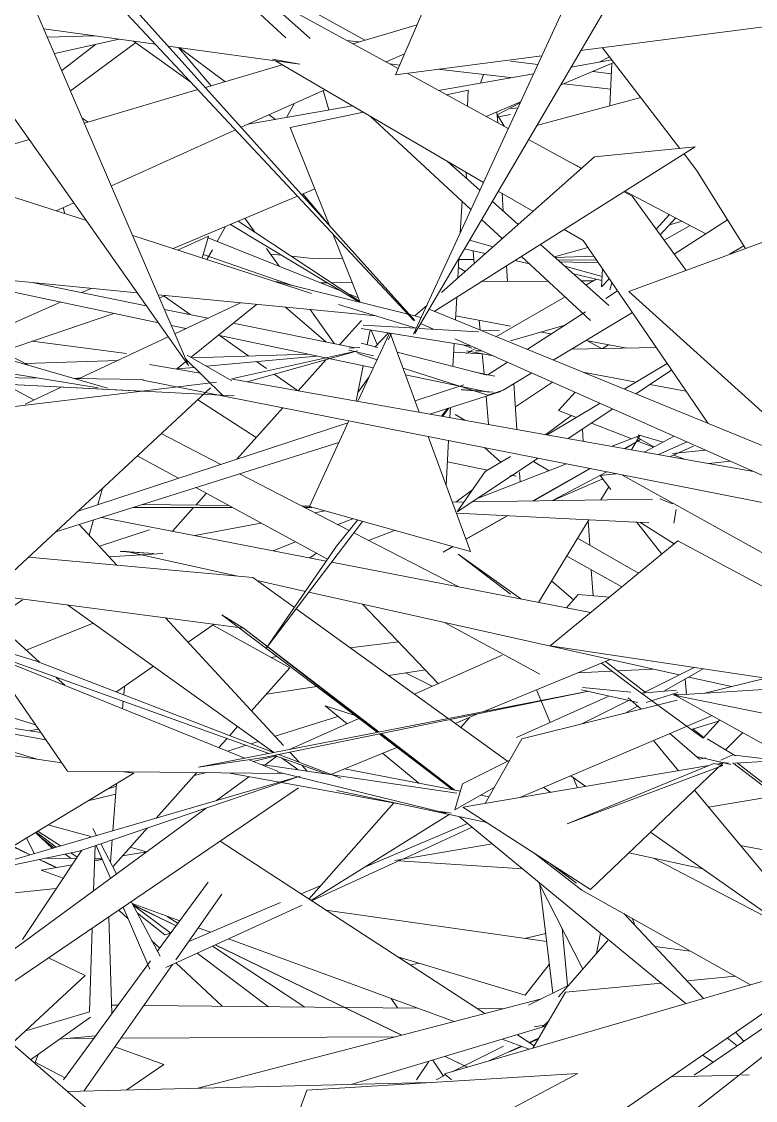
# Model space of a CAD drawing. Header units: millimetres. Extents: x 78096 to 288885, y -20632 to 149556.
# Drawn here: x 251243.7 to 251395.4, y 93007.4 to 93230.5 of the extents above; entities that cross this region are included whole.
import ezdxf

# ---------------------------------------------------------------- set-up
doc = ezdxf.new("R2010")
doc.units = ezdxf.units.MM
doc.layers.add('G-IMPT', color=8, linetype='Continuous', lineweight=9)
doc.layers.add('L-PLNT', color=71, linetype='Continuous', lineweight=9)

# ---------------------------------------------------------------- blocks, each defined once
blk = doc.blocks.new('ZZ-V - Tree Broadleaf 1 - 3dtree rotund SIMPLU-4826059-TOMH A-A')
at = {"layer": 'G-IMPT'}
for p, q in [((25589.51, 93242.53), (25618.22, 93226.64)), ((25615.73, 93225.9), (25629, 93229.83)), ((25622.64, 93222.13), (25626.43, 93223.84)), ((25585.24, 93216.88), (25601.08, 93221.57)), ((25658.6, 93217.33), (25669.69, 93222.01)), ((25660.78, 93221.06), (25669.27, 93222.56)), ((25633.46, 93216.22), (25653.07, 93219.69)), ((25560.23, 93209.48), (25583.69, 93216.42)), ((25592.66, 93208.62), (25609.93, 93216.4)), ((25594.09, 93209.26), (25615.63, 93213.07)), ((25643.28, 93210.87), (25650.39, 93213.86)), ((25565.8, 93196.51), (25591.48, 93208.08)), ((25527.88, 93199.91), (25548.8, 93206.1)), ((25578.55, 93183.54), (25604.28, 93194.4)), ((25605.11, 93194.75), (25607.86, 93195.91)), ((25554.36, 93191.35), (25558.03, 93193)), ((25555.82, 93192.01), (25556.18, 93190.76))]:
    blk.add_line(p, q, dxfattribs=at)
blk = doc.blocks.new('ZZ-V - Tree Broadleaf 1 - 3dtree rotund SIMPLU-4826034-TOMH A-A')
at = {"layer": 'G-IMPT'}
for p, q in [((25628.52, 93168.68), (25542.17, 93264.85)), ((25682.92, 93258.83), (25628.53, 93166.01)), ((25554.86, 93247.24), (25628.34, 93168.68)), ((25588.34, 93243.58), (25606.93, 93226.95)), ((25628.26, 93165.84), (25663, 93241.24)), ((25591, 93237.2), (25601.88, 93227.11)), ((25548.91, 93235.82), (25581.77, 93159.35)), ((25625.11, 93220.78), (25604.78, 93231.87)), ((25630.39, 93233.08), (25624.56, 93219.48)), ((25662.79, 93224.48), (25710.15, 93230.66)), ((25532.48, 93229.23), (25581.77, 93159.35)), ((25574.92, 93225.79), (25551.85, 93228.97)), ((25604.79, 93221.67), (25577.57, 93225.42)), ((25624.56, 93219.48), (25654.8, 93223.43)), ((25683.3, 93204.27), (25667.35, 93225.07)), ((25599.08, 93222.74), (25604.79, 93221.67)), ((25642.73, 93197.24), (25599.71, 93222.37)), ((25647.86, 93208.37), (25626.92, 93219.79)), ((25639.57, 93216.27), (25635.09, 93215.34)), ((25639.57, 93216.27), (25639.39, 93212.99)), ((25675.24, 93214.78), (25653.7, 93208.97)), ((25617.9, 93211.74), (25602.79, 93208.58)), ((25619.39, 93210.87), (25640.14, 93191.63)), ((25610.89, 93188.31), (25602.79, 93208.58)), ((25560.63, 93189.33), (25507.42, 93206.52)), ((25662.97, 93200.13), (25652.02, 93206.1)), ((25686.5, 93204.58), (25632.52, 93170.56)), ((25665.67, 93202.52), (25686.5, 93204.58)), ((25686.75, 93199.77), (25684.18, 93203.12)), ((25665.67, 93202.52), (25634.02, 93174.46)), ((25635.29, 93201.58), (25641.97, 93195.61)), ((25660.12, 93201.68), (25663, 93200.16)), ((25696.86, 93183.55), (25686.75, 93199.77)), ((25652.96, 93191.26), (25645.78, 93195.45)), ((25673.45, 93194.4), (25671.79, 93195.31)), ((25671.97, 93195.43), (25688.69, 93186.61)), ((25684.61, 93179.03), (25673.45, 93194.4)), ((25638.29, 93193.34), (25637.93, 93186.83)), ((25644.53, 93193.32), (25649.89, 93188.53)), ((25720.62, 93192.32), (25672.75, 93174.66)), ((25642.34, 93189.59), (25646.61, 93185.62)), ((25693.15, 93189.5), (25682.17, 93182.39)), ((25451.89, 93187.24), (25564.97, 93154.69)), ((25663.32, 93185.21), (25659.39, 93187.5)), ((25607.16, 93174.29), (25570.22, 93186.23)), ((25617.24, 93172.42), (25611.57, 93186.6)), ((25689.14, 93147.38), (25663.32, 93185.21)), ((25654.49, 93184.41), (25668.64, 93171.76)), ((25696.52, 93184.1), (25693.61, 93182.36)), ((25501.32, 93181.17), (25571.16, 93174.4)), ((25507.65, 93180.56), (25548.84, 93159.34)), ((25637.64, 93181.55), (25637.41, 93177.46)), ((25650.58, 93181.94), (25664.88, 93168.68)), ((25524.75, 93178.9), (25575.52, 93168.21)), ((25549.44, 93176.5), (25573.03, 93171.74)), ((25599.9, 93176.72), (25627.14, 93169.97)), ((25436.83, 93175.37), (25563.09, 93154.78)), ((25575.48, 93173.98), (25620.54, 93169.61)), ((25670.43, 93174.79), (25668.03, 93173.23)), ((25672.75, 93174.66), (25778.57, 93079.21)), ((25578.93, 93165.95), (25592.49, 93172.33)), ((25582.31, 93161.07), (25595.8, 93172.01)), ((25612.79, 93171.98), (25628.82, 93167.07)), ((25630.99, 93171.77), (25628.56, 93169.61)), ((25637.19, 93173.5), (25636.92, 93168.76)), ((25576.77, 93170.98), (25585.76, 93169.16)), ((25627.43, 93169.89), (25629.85, 93169.29)), ((25631.47, 93170.99), (25714.49, 93137.01)), ((25663.82, 93170.5), (25651.75, 93162.69)), ((25673.5, 93170.3), (25657.12, 93160.49)), ((25578.2, 93167.65), (25581.2, 93167.02)), ((25590.99, 93168.11), (25616.13, 93163.02)), ((25617.86, 93167.7), (25628.82, 93167.06)), ((25629.72, 93168.04), (25632.4, 93166.85)), ((25559.17, 93156.65), (25577.57, 93165.31)), ((25587.91, 93165.61), (25619.95, 93158.86)), ((25616.77, 93151.97), (25623.27, 93166.06)), ((25617.46, 93167), (25640.12, 93163.36)), ((25620.73, 93163.68), (25619.54, 93166.66)), ((25623.09, 93166.09), (25620.24, 93163.18)), ((25623.71, 93165.99), (25623.05, 93164.69)), ((25629.44, 93149.72), (25623.44, 93166.04)), ((25629.41, 93167.03), (25641.71, 93166.31)), ((25636.83, 93164.89), (25728.93, 93123.98)), ((25614.97, 93162.98), (25617.14, 93163.06)), ((25620.92, 93163.12), (25617.45, 93164.01)), ((25636.65, 93163.92), (25636.39, 93159.17)), ((25581.04, 93160.8), (25588.82, 93153.16)), ((25581.5, 93161.54), (25590.71, 93156.17)), ((25590.61, 93156.6), (25616.65, 93162.41)), ((25616.65, 93162.41), (25593.88, 93156.02)), ((25614.87, 93162.53), (25620.02, 93161.35)), ((25620.73, 93160.54), (25616.73, 93161.82)), ((25643.51, 93157.35), (25624.88, 93162.11)), ((25573.67, 93159.61), (25584.15, 93157.75)), ((25579.28, 93158.61), (25581.47, 93160.38)), ((25643.62, 93153.21), (25626.09, 93158.82)), ((25647.69, 93160.06), (25643.66, 93157.46)), ((25671.8, 93154.48), (25680.7, 93159.76)), ((25674.19, 93153.51), (25681.61, 93158.42)), ((25591.2, 93153.13), (25526.3, 93156.36)), ((25526.3, 93156.36), (25571.98, 93154.05)), ((25526.49, 93157.1), (25550.91, 93156.77)), ((25526.62, 93156.34), (25591.2, 93153.13)), ((25558.11, 93156.67), (25572.38, 93156.47)), ((25572.33, 93156.35), (25726.97, 93125.75)), ((25590.81, 93156.57), (25698.53, 93137.48)), ((25626.59, 93157.46), (25643.79, 93153.84)), ((25641, 93158), (25645.05, 93157.18)), ((25652.7, 93157.84), (25646.77, 93154.29)), ((25494.61, 93144.78), (25587.56, 93155.92)), ((25540.08, 93111.74), (25586.32, 93154.76)), ((25543.85, 93155.47), (25549.8, 93152.25)), ((25548, 93151.4), (25555.41, 93154.89)), ((25628.58, 93152.06), (25638.64, 93155.35)), ((25631.63, 93149.34), (25646.32, 93153.96)), ((25644.74, 93153.83), (25638.09, 93154.39)), ((25638.19, 93154.33), (25644.74, 93153.83)), ((25643.62, 93153.21), (25646.77, 93154.29)), ((25585.76, 93153.35), (25589.9, 93153.14)), ((25655.88, 93145.04), (25666.86, 93151.55)), ((25635.3, 93150.49), (25634.03, 93148.91)), ((25634.29, 93148.87), (25635.59, 93150.58)), ((25635.91, 93150.68), (25635.8, 93148.6)), ((25660.23, 93144.27), (25669.48, 93150.39)), ((25558.93, 93129.28), (25614.72, 93147.52)), ((25606.73, 93130.19), (25614.91, 93147.92)), ((25576.12, 93145.28), (25588.44, 93138.93)), ((25554.33, 93125), (25612.83, 93143.42)), ((25640.05, 93120.89), (25631.3, 93144.68)), ((25635.53, 93143.84), (25635.01, 93134.58)), ((25571.16, 93140.66), (25579.65, 93136.06)), ((25643.1, 93137.46), (25648.32, 93140.55)), ((25637.3, 93129.08), (25654.06, 93140.18)), ((25693.75, 93139.6), (25689.32, 93139.11)), ((25592.29, 93136.95), (25614.97, 93125.26)), ((25643.1, 93137.46), (25637.3, 93129.08)), ((25670.14, 93137), (25666.82, 93136.63)), ((25669.08, 93133.76), (25666.82, 93136.63)), ((25671.33, 93136.76), (25714.83, 93112.62)), ((25563.97, 93133.97), (25563.01, 93130.62)), ((25583.25, 93134.11), (25610.51, 93119.33)), ((25640.46, 93131.18), (25677.67, 93131.74)), ((25681.82, 93130.78), (25679.15, 93131.77)), ((25570.29, 93130.03), (25590.76, 93130.03)), ((25590, 93130.45), (25572.16, 93130.62)), ((25606.77, 93130.29), (25605.18, 93130.31)), ((25605.7, 93130.04), (25607.26, 93130.04)), ((25606.73, 93130.19), (25640.05, 93120.89)), ((25636.29, 93131.11), (25638.73, 93131.15)), ((25682.53, 93129.56), (25682.07, 93126.76)), ((25562.11, 93127.45), (25561.21, 93124.28)), ((25563.77, 93127.97), (25610.23, 93118.92)), ((25597.9, 93100.99), (25617.75, 93127.11)), ((25616.7, 93127.41), (25612.35, 93122.01)), ((25612.65, 93126.46), (25615.7, 93127.69)), ((25637.13, 93128.82), (25676.88, 93126.83)), ((25679.57, 93120.38), (25674.36, 93127.03)), ((25675.06, 93127), (25682.12, 93122.48)), ((25566.93, 93118.09), (25559.14, 93126.52)), ((25563.33, 93121.99), (25573.72, 93125.38)), ((25615.96, 93124.75), (25637.65, 93113.58)), ((25599.26, 93121.06), (25603.88, 93122.92)), ((25656.53, 93101.41), (25682.92, 93123.14)), ((25682.92, 93123.14), (25735.59, 93094.68)), ((25565.33, 93119.83), (25576.44, 93120.48)), ((25574.51, 93120.5), (25567.63, 93120.96)), ((25567.73, 93120.94), (25574.51, 93120.5)), ((25568.58, 93121.01), (25591.61, 93115.86)), ((25597.9, 93100.99), (25612.35, 93122.01)), ((25606.84, 93119.58), (25608.24, 93120.55)), ((25650.42, 93111.09), (25637.46, 93120.36)), ((25637.46, 93120.36), (25648.32, 93112.11)), ((25595.03, 93115.55), (25548.68, 93119.75)), ((25611.36, 93118.7), (25664.87, 93108.28)), ((25603.64, 93109.33), (25595.03, 93115.55)), ((25595.94, 93114.89), (25605.92, 93112.66)), ((25534.71, 93112.77), (25550.93, 93098.01)), ((25593.11, 93105.06), (25540.37, 93112.02)), ((25606.65, 93112.5), (25683.17, 93095.39)), ((25542.71, 93107.66), (25547.4, 93110.89)), ((25556.71, 93109.86), (25599.38, 93079.37)), ((25518.34, 93107.75), (25550.15, 93098.31)), ((25518.34, 93107.75), (25598.36, 93079.17)), ((25601.38, 93080.83), (25577.01, 93107.19)), ((25620.73, 93083.52), (25588.64, 93107.84)), ((25588.64, 93107.84), (25593.11, 93105.06)), ((25635.45, 93086.38), (25604.03, 93109.05)), ((25548.21, 93100.48), (25562.04, 93106.06)), ((25581.67, 93102.15), (25587.04, 93105.86)), ((25621.11, 93083.6), (25593.11, 93105.06)), ((25620.89, 93083.55), (25593.11, 93105.06)), ((25634.65, 93106.24), (25654.36, 93095.55)), ((25656.53, 93101.41), (25711.81, 93093.12)), ((25550.15, 93085.04), (25503.87, 93099.36)), ((25556.75, 93075.48), (25539.96, 93099.78)), ((25593.4, 93078.21), (25539.96, 93099.78)), ((25550.15, 93098.31), (25599.34, 93079.36)), ((25646.62, 93099.49), (25628.44, 93091.44)), ((25668.91, 93098.58), (25642.77, 93087.81)), ((25667.95, 93098.18), (25676.15, 93091.85)), ((25566.84, 93091.88), (25574.48, 93097.17)), ((25667.1, 93097.83), (25673.66, 93092.84)), ((25675.81, 93091.68), (25686.27, 93096.95)), ((25679.99, 93092.02), (25688.17, 93096.67)), ((25554.36, 93094.88), (25556.17, 93093.24)), ((25740.85, 93095.03), (25682.08, 93091.17)), ((25684.7, 93091.34), (25684.43, 93094.54)), ((25685.15, 93094.95), (25694.01, 93092.97)), ((25688.48, 93091.59), (25701.09, 93094.73)), ((25664.53, 93092.04), (25583.84, 93076.35)), ((25597.29, 93078.29), (25664.53, 93092.04)), ((25663, 93092.3), (25674.66, 93089.66)), ((25663.19, 93092.79), (25673.19, 93091.84)), ((25688.16, 93082.3), (25673.66, 93092.88)), ((25682.65, 93092.23), (25675.26, 93091.64)), ((25682.92, 93091.74), (25676.38, 93089.66)), ((25722.06, 93069.22), (25681.81, 93091.49)), ((25683.18, 93091.26), (25681.81, 93091.49)), ((25616.18, 93086.97), (25609.99, 93089.01)), ((25614.52, 93085.27), (25609.99, 93089.01)), ((25649.52, 93082.43), (25668.62, 93091.03)), ((25650.68, 93082.19), (25682.77, 93090.17)), ((25663.06, 93085.27), (25672.68, 93090.11)), ((25675.34, 93088.32), (25672.65, 93090.64)), ((25711.82, 93085.14), (25682.08, 93091.17)), ((25641.73, 93087.38), (25636.86, 93085.37)), ((25689.97, 93086.97), (25650.23, 93070.02)), ((25672.05, 93087.5), (25674.6, 93088.95)), ((25543.41, 93084.64), (25551.21, 93083.51)), ((25616.98, 93086.36), (25602.61, 93080)), ((25647.71, 93077.54), (25635.76, 93086.16)), ((25691.34, 93085.81), (25685.73, 93084.07)), ((25691.59, 93086.08), (25688.16, 93082.3)), ((25543.07, 93083.63), (25552.28, 93081.96)), ((25636.42, 93071.63), (25621.19, 93083.18)), ((25636.24, 93071.67), (25621.34, 93083.21)), ((25636.82, 93071.56), (25621.56, 93083.25)), ((25687.36, 93077.98), (25681.23, 93083.25)), ((25686.08, 93084.18), (25688.3, 93082.46)), ((25696.33, 93083.46), (25692.76, 93079.92)), ((25624.83, 93080.41), (25611.2, 93074.8)), ((25650.68, 93082.19), (25643.08, 93068.81)), ((25683.02, 93075.59), (25677.85, 93081.81)), ((25689.08, 93082.12), (25688.97, 93082.11)), ((25694.82, 93078.69), (25689.08, 93082.12)), ((25537.06, 93079.95), (25555.54, 93077.24)), ((25597.29, 93078.29), (25583.84, 93076.35)), ((25600.18, 93075.47), (25594.26, 93077.86)), ((25600.02, 93078.58), (25597.53, 93076.76)), ((25599.53, 93078.75), (25610.2, 93074.94)), ((25600.44, 93078.94), (25613.23, 93074.01)), ((25600.96, 93078.24), (25604.38, 93075.8)), ((25604.62, 93077.33), (25602.7, 93079.4)), ((25629.37, 93073), (25621.87, 93079.19)), ((25693.84, 93076.84), (25687.02, 93078.47)), ((25687.36, 93077.98), (25688.66, 93078.24)), ((25691.82, 93077.75), (25694.25, 93078.84)), ((25694.64, 93078.8), (25701.56, 93077.99)), ((25596.69, 93076.88), (25600.65, 93076.3)), ((25600.65, 93076.35), (25637.22, 93070.97)), ((25606.29, 93075.52), (25605.16, 93076.74)), ((25614, 93075.98), (25637.96, 93071.34)), ((25638.41, 93072.86), (25648.17, 93077.77)), ((25689.28, 93076.65), (25638.48, 93068.03)), ((25690.33, 93077.09), (25660.05, 93064.58)), ((25692.2, 93076.68), (25660.05, 93064.58)), ((25664.86, 93051.04), (25692.2, 93077.15)), ((25690.33, 93077.09), (25692.2, 93076.68)), ((25692.2, 93077.15), (25690.98, 93076.94)), ((25691.6, 93077.34), (25693.36, 93077.15)), ((25694.26, 93077.18), (25723.83, 93054.7)), ((25701.69, 93077.58), (25694.78, 93077.15)), ((25695.15, 93077.18), (25724.4, 93054.59)), ((25532.13, 93053.28), (25604.83, 93074.45)), ((25536.42, 93054.53), (25570.44, 93075.06)), ((25556.75, 93075.48), (25601.28, 93075.02)), ((25559.16, 93058.97), (25604.83, 93074.45)), ((25568.39, 93075.36), (25570.44, 93075.06)), ((25594.25, 93074.35), (25587.52, 93069.41)), ((25589.88, 93075.14), (25600.56, 93073.21)), ((25600.1, 93075.33), (25634.95, 93066.79)), ((25660.77, 93074.52), (25663.86, 93072.34)), ((25604.5, 93072.03), (25539.16, 93027.58)), ((25600.95, 93073.14), (25625.55, 93068.68)), ((25612.41, 93071.49), (25643.39, 93064.86)), ((25638.41, 93072.86), (25636.8, 93067.47)), ((25636.8, 93067.47), (25644.95, 93072.1)), ((25656.62, 93071.11), (25655.19, 93072.14)), ((25715.45, 93036.57), (25686.36, 93071.57)), ((25642.17, 93070.52), (25643.87, 93070.19)), ((25585.42, 93067.87), (25536.89, 93032.27)), ((25633.85, 93067.17), (25636.02, 93066.78)), ((25664.86, 93051.04), (25638.48, 93068.03)), ((25684.54, 93027.43), (25637.77, 93066.07)), ((25677.28, 93062.9), (25716.47, 93035.33)), ((25695.88, 93060.11), (25782.66, 93043.3)), ((25532.13, 93053.28), (25559.16, 93058.97)), ((25663.08, 93050.89), (25653.12, 93058.6)), ((25672.76, 93058.59), (25688.07, 93055.31)), ((25661.94, 93052.3), (25656.49, 93056.43)), ((25661.94, 93052.3), (25656.88, 93056.18)), ((25705.53, 93043.03), (25677.85, 93057.5)), ((25593.04, 92977.97), (25510.65, 93048.99)), ((25697.95, 93031.34), (25663.08, 93050.89)), ((25671.71, 93046.05), (25688.24, 93028.51)), ((25552.83, 93036.88), (25560.37, 93033.22)), ((25715.06, 93036.33), (25634.69, 93012.9)), ((25655.74, 92994.48), (25717.01, 93036.89)), ((25545.24, 93019.18), (25560.37, 93033.22)), ((25659.66, 93029.81), (25679.43, 93031.65)), ((25684.81, 93032.15), (25694.83, 93033.09)), ((25659.66, 93029.81), (25652.94, 93018.22)), ((25714.5, 93027.47), (25683.49, 93003.19)), ((25706.59, 93026.49), (25686.3, 93012.62)), ((25695.15, 93018.67), (25693.11, 93020.35)), ((25694.82, 93021.53), (25696.58, 93019.65)), ((25556.73, 93009.27), (25631.33, 93011.08)), ((25662.21, 93012.95), (25595.98, 92977.91)), ((25662.21, 93012.95), (25606.2, 93009.55)), ((25636.11, 93011.66), (25634.69, 93012.9)), ((25681.48, 93012.29), (25695.55, 93012.63)), ((25696.06, 93012.64), (25697.66, 93012.68)), ((25594.47, 92977.11), (25606.2, 93009.55))]:
    blk.add_line(p, q, dxfattribs=at)
blk = doc.blocks.new('ZZ-V - Tree Broadleaf 2 - 3dtree rotund SIMPLU-4826084-TOMH A-A')
at = {"layer": 'G-IMPT'}
for p, q in [((25663.17, 93146.22), (25663.33, 93143.72)), ((25664.38, 93127.26), (25664.7, 93122.21)), ((25665.02, 93117.14), (25665.37, 93111.74)), ((25662.27, 93111.99), (25659.86, 93109.25)), ((25662.27, 93111.99), (25668.76, 93111.48)), ((25586.77, 93105.68), (25602.72, 93096.87)), ((25625.18, 93102.22), (25615.18, 93101.01)), ((25600.08, 93099.18), (25598.82, 93099.02)), ((25602.72, 93096.87), (25594.79, 93087.96)), ((25623.16, 93095.25), (25630.72, 93096.41)), ((25568.49, 93093.02), (25568.35, 93091.3)), ((25597.86, 93091.38), (25608.26, 93092.97)), ((25568.24, 93089.93), (25568.12, 93088.41)), ((25612.64, 93086.82), (25599.63, 93082.72)), ((25591.91, 93084.71), (25590.26, 93082.86)), ((25639.84, 93086.6), (25638.02, 93084.53)), ((25548.78, 93083.86), (25550.75, 93084.16)), ((25589.72, 93082.26), (25588.04, 93080.37)), ((25593.67, 93080.85), (25589.85, 93079.64)), ((25596.2, 93081.64), (25594.67, 93081.16)), ((25599.86, 93078.63), (25595.14, 93077.5)), ((25583.46, 93075.21), (25575.08, 93065.79)), ((25585.44, 93075.19), (25582.89, 93074.58)), ((25566.84, 93072.39), (25565.12, 93071.85)), ((25566.88, 93072.91), (25566.11, 93063.17)), ((25566.71, 93070.71), (25560.94, 93069.33)), ((25689.27, 93068.06), (25703.15, 93070.42)), ((25624.22, 93068.92), (25606.65, 93049.03)), ((25635.62, 93066.52), (25607.11, 93048.73)), ((25639.45, 93064.67), (25618.34, 93055.74)), ((25550.1, 93062.79), (25553.6, 93059.53)), ((25554.38, 93059.76), (25550.24, 93062.87)), ((25555.29, 93060.02), (25550.62, 93063.1)), ((25561.55, 93061.95), (25552.7, 93064.36)), ((25561.96, 93063.6), (25562.71, 93062.18)), ((25573.27, 93063.75), (25566.1, 93055.69)), ((25640.41, 93063.89), (25626.07, 93057.32)), ((25549.86, 93058.44), (25548.27, 93061.68)), ((25553.95, 93059.64), (25550.98, 93061.97)), ((25562.11, 93050.77), (25562.42, 93060.07)), ((25562.66, 93060.15), (25565.62, 93053.34)), ((25563.61, 93060.48), (25566.88, 93054.27)), ((25565.95, 93061.27), (25565.59, 93056.66)), ((25624.37, 93057.03), (25644.55, 93060.46)), ((25547.4, 93040.68), (25559.68, 93059.14)), ((25557.48, 93057.43), (25556.25, 93058.36)), ((25558.75, 93057.74), (25557.44, 93058.61)), ((25573.08, 93058.82), (25569.7, 93059.74)), ((25558.53, 93057.42), (25552.12, 93057.49)), ((25563.87, 93057.36), (25562.33, 93057.38)), ((25625.65, 93057.14), (25607.19, 93048.68)), ((25650.84, 93055.27), (25625.3, 93056.97)), ((25554.41, 93051.21), (25534.12, 93049.16)), ((25585.83, 93052.54), (25575.3, 93038.17)), ((25609.14, 93051.85), (25605.01, 93050.1)), ((25654.12, 93052.56), (25663.27, 93034.57)), ((25588.66, 93050.06), (25579.14, 93036.5)), ((25567.35, 93046.76), (25569.23, 93045)), ((25568.22, 93047.35), (25573.78, 93034.53)), ((25569.93, 93048.51), (25575.86, 93037.26)), ((25578.08, 93041.96), (25570.3, 93047.8)), ((25605.26, 93047.8), (25577.03, 93034.88)), ((25600.75, 93048.3), (25581.79, 93040.27)), ((25655.79, 93040.24), (25610.17, 93046.74)), ((25565.91, 93025.35), (25565.25, 93045.33)), ((25576.85, 93041.68), (25571.19, 93046.12)), ((25579.58, 93044.01), (25577.36, 93045.47)), ((25561.28, 93025.71), (25561.85, 93043.02)), ((25574.07, 93040.5), (25575.82, 93038.88)), ((25578.04, 93041.99), (25576.85, 93041.68)), ((25658.26, 93028.83), (25668.42, 93040.47)), ((25666.91, 93042), (25666.12, 93037.83)), ((25598.29, 93026.78), (25583.54, 93037.86)), ((25605.8, 93026.72), (25586.7, 93039.31)), ((25685.54, 93038.3), (25678.13, 93039.24)), ((25573.91, 93036.27), (25555.89, 93011.66)), ((25578.46, 93035.54), (25560.08, 93009.35)), ((25579.1, 93035.83), (25588.74, 93026.87)), ((25651.36, 93029.16), (25625.03, 93037.07)), ((25651.36, 93029.16), (25656.34, 93035.54)), ((25660.38, 93031.26), (25652.06, 93027.08)), ((25567.17, 93027.07), (25565.86, 93027.08)), ((25629.04, 93026.5), (25572.48, 93027.02)), ((25654.7, 93028.41), (25583.65, 93009.92)), ((25548.09, 93021.83), (25561.28, 93025.71)), ((25561.46, 93024.63), (25549.12, 93015.83)), ((25646.74, 93026.34), (25641.44, 93026.39)), ((25655.56, 93022.73), (25615.4, 93010.69)), ((25655.72, 93023.01), (25653.21, 93022.62)), ((25656.18, 93023.81), (25654.91, 93022.63)), ((25555.08, 93020.08), (25562.55, 93020.76)), ((25562.19, 93020.26), (25556.79, 93020.24)), ((25624.57, 93020.57), (25567.76, 93020.29)), ((25549.99, 93015.08), (25550.66, 93016.92)), ((25628.85, 93011.66), (25631.42, 93015.49)), ((25690.23, 93015.31), (25687.98, 93016.79))]:
    blk.add_line(p, q, dxfattribs=at)
blk = doc.blocks.new('ZZ-V - Tree Broadleaf 2 - 3dtree rotund SIMPLU-4826109-TOMH A-A')
at = {"layer": 'G-IMPT'}
for p, q in [((25552.59, 93227.24), (25562.35, 93227.52)), ((25554.04, 93223.88), (25567.43, 93226.82)), ((25555.55, 93220.37), (25562.49, 93225.74)), ((25557.36, 93216.15), (25570.78, 93226.11)), ((25570.36, 93226.42), (25582.24, 93217.96)), ((25579.69, 93225.13), (25586.4, 93217.22)), ((25579.8, 93225.12), (25589.25, 93218.07)), ((25616.97, 93226.27), (25614.48, 93226.58)), ((25668.79, 93223.19), (25666.67, 93222.1)), ((25625.42, 93221.49), (25623.39, 93221.72)), ((25653.96, 93221.61), (25648.32, 93222.32)), ((25669.29, 93221.84), (25668.88, 93213.07)), ((25648.32, 93218.89), (25633.19, 93220.61)), ((25642.74, 93219.52), (25642.08, 93217.75)), ((25669.19, 93219.69), (25665.33, 93220.17)), ((25610.78, 93212.21), (25609.61, 93216.26)), ((25669.04, 93216.54), (25659.34, 93217.64)), ((25602.04, 93210.67), (25603.68, 93213.58)), ((25645.52, 93211.81), (25645.66, 93209.57)), ((25650.29, 93213.66), (25645.57, 93211.22)), ((25649.81, 93212.62), (25648.32, 93212.41)), ((25559.79, 93210.49), (25560.98, 93209.7)), ((25598.43, 93211.21), (25599.71, 93210.25)), ((25647, 93208.84), (25645.55, 93211.24)), ((25648.32, 93211.28), (25645.84, 93210.76)), ((25639.13, 93199.34), (25639.25, 93198.04)), ((25605.37, 93194.86), (25610.86, 93188.4)), ((25646.57, 93194.99), (25646.8, 93191.29)), ((25593.42, 93189.81), (25595.46, 93186.94)), ((25681.21, 93190.56), (25678.4, 93187.59)), ((25682.47, 93189.89), (25679.26, 93186.4)), ((25587.68, 93185.04), (25589.4, 93188.12)), ((25590.41, 93188.54), (25617.12, 93172.45)), ((25592.01, 93189.22), (25617.16, 93172.62)), ((25685.43, 93188.33), (25680.08, 93185.27)), ((25683.8, 93189.19), (25681.15, 93188.45)), ((25579.46, 93183.24), (25585.86, 93186.08)), ((25584.59, 93181.59), (25585.86, 93186.08)), ((25613.2, 93174.81), (25585.78, 93185.8)), ((25644.71, 93183.93), (25639.81, 93185.27)), ((25585.56, 93181.27), (25586.7, 93183.29)), ((25597.86, 93183.58), (25600.48, 93179.91)), ((25643.1, 93182.51), (25638.78, 93183.5)), ((25640.58, 93183.09), (25640.81, 93180.48)), ((25664.32, 93183.74), (25657.4, 93181.81)), ((25603.26, 93175.89), (25584.79, 93182.32)), ((25598.7, 93182.41), (25601, 93182.17)), ((25603.03, 93181.95), (25607.37, 93181.49)), ((25607.37, 93181.49), (25613.63, 93181.45)), ((25637.62, 93181.31), (25640.74, 93181.3)), ((25652.25, 93180.39), (25649.23, 93181.09)), ((25665.53, 93181.97), (25657.51, 93181.7)), ((25658.08, 93181.2), (25666.09, 93181.15)), ((25666.47, 93180.59), (25658.49, 93180.83)), ((25638.97, 93178.84), (25637.53, 93179.66)), ((25647.51, 93180.01), (25647.71, 93176.75)), ((25667.23, 93177.79), (25659.55, 93179.88)), ((25667.19, 93176.95), (25661.32, 93178.3)), ((25667.31, 93179.37), (25667.13, 93175.66)), ((25610.47, 93176.46), (25609.11, 93176.45)), ((25615.61, 93176.5), (25611.34, 93176.47)), ((25656.11, 93176.81), (25642.27, 93176.71)), ((25665.46, 93176.88), (25662.92, 93176.87)), ((25666.04, 93177.21), (25663.9, 93175.99)), ((25668.7, 93177.32), (25667.13, 93175.66)), ((25669.27, 93176.48), (25668.83, 93175.04)), ((25559.67, 93174.44), (25561.65, 93175.32)), ((25577.03, 93173.83), (25575.74, 93173.39)), ((25616.88, 93173.34), (25614.83, 93174.16)), ((25538.12, 93164.86), (25555.26, 93172.48)), ((25576.71, 93173.72), (25582.09, 93169.9)), ((25659.64, 93173.54), (25645.31, 93165.33)), ((25566.31, 93170.15), (25543.23, 93162.23)), ((25601.82, 93171.42), (25610.11, 93164.24)), ((25606.88, 93170.93), (25611.91, 93163.88)), ((25636.97, 93169.65), (25648.32, 93167.5)), ((25612.98, 93163.66), (25617.48, 93168.68)), ((25641.86, 93168.68), (25642.04, 93166.67)), ((25659.37, 93167.63), (25648.32, 93164.45)), ((25588.27, 93165.53), (25594.22, 93161.31)), ((25618.71, 93163.69), (25619.31, 93166.7)), ((25642.3, 93166.56), (25646.06, 93166.69)), ((25654.72, 93166.29), (25656.72, 93165.91)), ((25549.46, 93164.37), (25568.95, 93161.84)), ((25640.34, 93162.97), (25638.44, 93163.63)), ((25641.17, 93162.96), (25639.22, 93161.84)), ((25678.44, 93163.07), (25660.9, 93162.76)), ((25663.9, 93164.55), (25672.33, 93162.96)), ((25667.1, 93162.87), (25664.25, 93164.49)), ((25668.55, 93163.67), (25667.35, 93162.87)), ((25567.18, 93160.42), (25547.95, 93159.79)), ((25606.42, 93161.71), (25582.55, 93160.93)), ((25585.48, 93159.22), (25608.2, 93161.33)), ((25604.45, 93154.15), (25610.24, 93160.61)), ((25642.49, 93161.77), (25636.55, 93162.12)), ((25639.2, 93162.37), (25644.8, 93161.35)), ((25642.36, 93162.43), (25641.11, 93162.41)), ((25642.48, 93161.77), (25642.85, 93157.62)), ((25579.33, 93158.65), (25582.9, 93158.98)), ((25595.81, 93160.18), (25597.86, 93158.73)), ((25616.38, 93152.04), (25617.84, 93159.31)), ((25558.09, 93156.67), (25559.48, 93156.8)), ((25599.47, 93157.59), (25604.28, 93154.18)), ((25616.73, 93153.76), (25619.11, 93157.05)), ((25656.98, 93155.94), (25649.33, 93150.83)), ((25663.29, 93157.97), (25674.29, 93155.95)), ((25649.03, 93155.64), (25649.62, 93146.15)), ((25661.65, 93153.86), (25658.23, 93150.08)), ((25677.11, 93155.44), (25684.57, 93154.07)), ((25583.66, 93152.29), (25595.74, 93144.45)), ((25643.26, 93153), (25643.78, 93147.18)), ((25591.77, 93140.02), (25601.28, 93150.62)), ((25638.85, 93148.06), (25636.84, 93149.26)), ((25661.95, 93148.64), (25658.23, 93150.08)), ((25660.91, 93149.05), (25655.63, 93145.08)), ((25673.38, 93144.22), (25665.04, 93147.45)), ((25675.08, 93144.88), (25669.33, 93142.66)), ((25673.3, 93141.95), (25675.08, 93144.88)), ((25674.69, 93145.01), (25679.85, 93143.53)), ((25675.22, 93144.1), (25671.9, 93142.2)), ((25672, 93142.18), (25675.22, 93144.1)), ((25674.41, 93144.56), (25677.95, 93142.53)), ((25677.87, 93142.48), (25674.43, 93143.81)), ((25682.16, 93144.76), (25675.97, 93141.48)), ((25684.86, 93143.56), (25678.91, 93140.96)), ((25686.13, 93142.66), (25681.35, 93140.53)), ((25646.29, 93139.35), (25642.95, 93142.38)), ((25688.62, 93141.88), (25681.8, 93141.17)), ((25684.26, 93140.01), (25682.08, 93140.86)), ((25635.29, 93139.48), (25643.56, 93137.73)), ((25659.92, 93139.02), (25641.64, 93131.96)), ((25656.31, 93137.62), (25653.1, 93139.54)), ((25648.32, 93136.72), (25649.47, 93136.48)), ((25650.18, 93137.26), (25650.3, 93135.3)), ((25664.69, 93138.07), (25652.96, 93131.37)), ((25664.88, 93138.04), (25653.12, 93131.37)), ((25668.22, 93137.38), (25657, 93131.43)), ((25667.37, 93135.93), (25657.06, 93131.43)), ((25640.53, 93133.75), (25637.03, 93131.12)), ((25667, 93131.58), (25668.65, 93134.3)), ((25583.24, 93130.51), (25585.41, 93132.93)), ((25578.41, 93125.12), (25582.81, 93130.03)), ((25607.87, 93128.92), (25609.9, 93129.3)), ((25647.6, 93128.3), (25639.11, 93123.45)), ((25647.7, 93128.3), (25639.12, 93123.43)), ((25654.12, 93110.37), (25664.5, 93127.45)), ((25583.06, 93124.22), (25596.72, 93126.8)), ((25624.34, 93125.28), (25618.97, 93123.2)), ((25674.77, 93116.43), (25662.19, 93123.65)), ((25636.41, 93121.91), (25634.4, 93120.75)), ((25636.43, 93121.9), (25634.4, 93120.75)), ((25671.34, 93113.61), (25659.95, 93119.97)), ((25656.82, 93114.81), (25661.35, 93110.94)), ((25633.38, 93093.63), (25617.74, 93110.02)), ((25626.6, 93095.82), (25632.11, 93093.07)), ((25669.26, 93096.18), (25662.24, 93095.83)), ((25677.72, 93096.61), (25670.46, 93096.24)), ((25656.48, 93085.56), (25653.67, 93092.29)), ((25550.48, 93077.98), (25538.06, 93081.66)), ((25662.14, 93072.05), (25661.25, 93074.18)), ((25588.27, 93061), (25643.01, 93025.37)), ((25548.92, 93058.17), (25545.34, 93059.91)), ((25545.42, 93059.96), (25549.03, 93058.2)), ((25573.08, 93058.82), (25568.11, 93057.95)), ((25554.33, 93055.55), (25550.87, 93057.22)), ((25557.68, 93056.13), (25551.32, 93055.03)), ((25551.8, 93056.86), (25554.45, 93055.57)), ((25563.93, 93057.22), (25562.31, 93056.94)), ((25555.84, 93053.37), (25551.32, 93055.03)), ((25654.41, 93051.99), (25657.04, 93029.58)), ((25579.95, 93044.52), (25570.13, 93048.12)), ((25570.25, 93047.89), (25579.23, 93043.53)), ((25579.2, 93043.49), (25570.3, 93047.81)), ((25674.08, 93043.54), (25673.43, 93045.09)), ((25586.3, 93042.19), (25583.78, 93043.11)), ((25658.96, 93043.05), (25660.1, 93031.27)), ((25636.65, 93023.71), (25590.02, 93040.82)), ((25651.23, 93040.89), (25655.59, 93041.9)), ((25625.8, 93020.89), (25587.28, 93039.57)), ((25587.33, 93039.6), (25625.82, 93020.9)), ((25627.59, 93035.4), (25629.28, 93035.79)), ((25623.63, 93028.49), (25624.95, 93026.54)), ((25652.2, 93018), (25646.62, 93020.05)), ((25649.74, 93020.98), (25653.23, 93018.71)), ((25652.2, 93019.39), (25654.13, 93020.27)), ((25652.33, 93019.3), (25654, 93020.04)), ((25566.51, 93018.51), (25576.68, 93014.86)), ((25636.42, 93013.4), (25646.86, 93018.64)), ((25643.73, 93015.53), (25650.52, 93018.62)), ((25648.13, 93017.45), (25650.66, 93018.57)), ((25632.25, 93015.74), (25634.49, 93012.43)), ((25638.79, 93014.59), (25634.83, 93016.51)), ((25634.84, 93016.52), (25639.44, 93014.28)), ((25556.19, 93012.08), (25550.07, 93015.29)), ((25568.99, 93009.57), (25576.68, 93014.86)), ((25632.95, 93011.66), (25634.96, 93012.67))]:
    blk.add_line(p, q, dxfattribs=at)

msp = doc.modelspace()

# ---------------------------------------------------------------- block references
at = {"layer": 'L-PLNT'}
for name in ['ZZ-V - Tree Broadleaf 1 - 3dtree rotund SIMPLU-4826059-TOMH A-A', 'ZZ-V - Tree Broadleaf 2 - 3dtree rotund SIMPLU-4826109-TOMH A-A', 'ZZ-V - Tree Broadleaf 2 - 3dtree rotund SIMPLU-4826084-TOMH A-A', 'ZZ-V - Tree Broadleaf 1 - 3dtree rotund SIMPLU-4826034-TOMH A-A']:
    msp.add_blockref(name, (225696.455, 0), dxfattribs=at)

doc.saveas('drawing.dxf')
